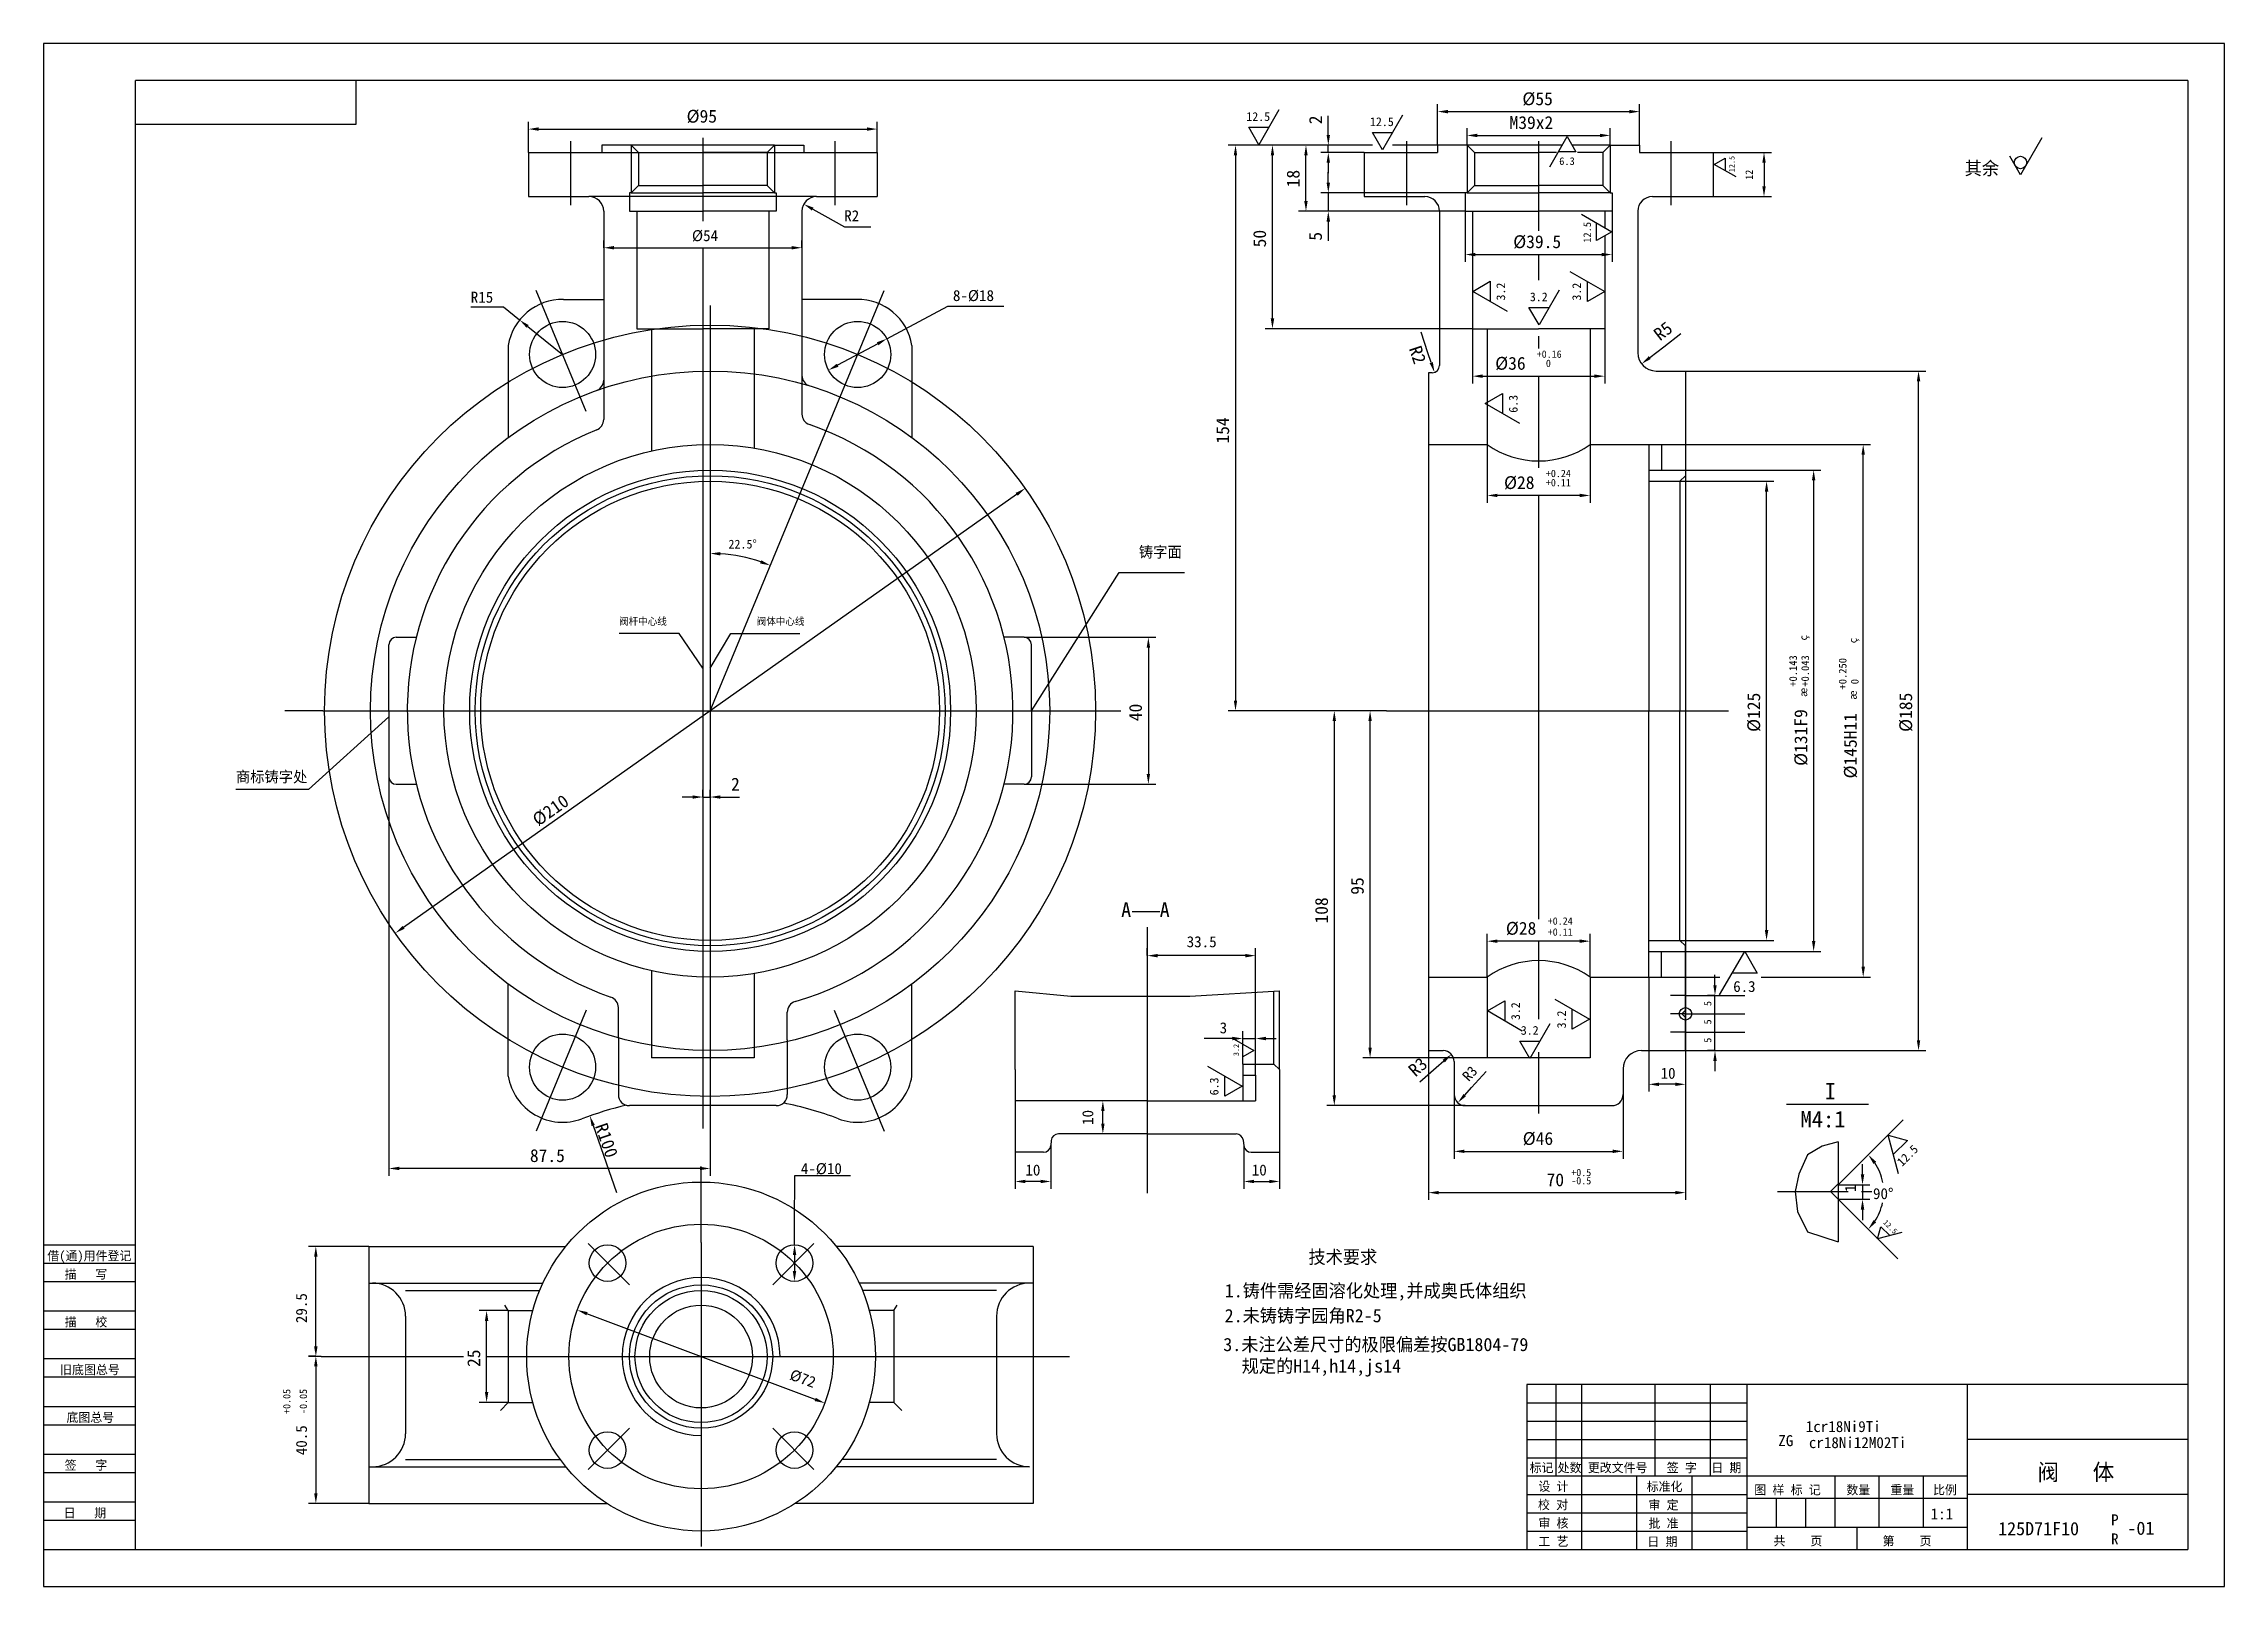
# Model space of a CAD drawing. Header units: metres. Extents: x 0 to 594, y 0 to 420.
import ezdxf

# ---------------------------------------------------------------- set-up
doc = ezdxf.new("R2010")
doc.units = ezdxf.units.M
for name, color, linetype in [('B', 3, 'Continuous'), ('C', 6, 'Continuous'), ('D', 1, 'Continuous'), ('FL', 5, 'Continuous'), ('HA', 5, 'Continuous'), ('T', 7, 'Continuous'), ('TL', 4, 'Continuous')]:
    doc.layers.add(name, color=color, linetype=linetype)

# ---------------------------------------------------------------- blocks, each defined once
blk = doc.blocks.new('TUKUN2')
at = {"layer": 'FL'}
for p, q in [((594, 420), (0, 420)), ((0, 420), (0, 0)), ((594, 0), (594, 420)), ((0, 83), (25, 83)), ((0, 75), (25, 75)), ((0, 70), (25, 70)), ((0, 62), (25, 62)), ((0, 57), (25, 57)), ((412, 30), (412, 55)), ((419, 10), (419, 55)), ((439, 30), (439, 55)), ((454, 30), (454, 55)), ((0, 49), (25, 49)), ((404, 50), (464, 50)), ((0, 44), (25, 44)), ((404, 45), (464, 45)), ((0, 36), (25, 36)), ((404, 40), (464, 40)), ((0, 31), (25, 31)), ((404, 35), (464, 35)), ((449, 10), (449, 30)), ((404, 25), (464, 25)), ((0, 23), (25, 23)), ((0, 18), (25, 18)), ((404, 20), (464, 20)), ((404, 15), (464, 15)), ((0, 0), (594, 0))]:
    blk.add_line(p, q, dxfattribs=at)
at = {"layer": 'TL'}
for p, q in [((584, 410), (25, 410)), ((25, 10), (25, 410)), ((85, 410), (85, 398)), ((584, 410), (584, 10)), ((85, 398), (25, 398)), ((0, 93), (25, 93)), ((0, 88), (25, 88)), ((584, 55), (404, 55)), ((404, 55), (404, 10)), ((464, 10), (464, 55)), ((524, 10), (524, 55)), ((584, 40), (524, 40)), ((524, 30), (404, 30)), ((434, 10), (434, 30)), ((488, 16), (488, 30)), ((500, 16), (500, 30)), ((512, 16), (512, 30)), ((464, 24), (524, 24)), ((472, 16), (472, 24)), ((480, 16), (480, 24)), ((584, 25), (524, 25)), ((524, 16), (464, 16)), ((494, 10), (494, 16)), ((0, 10), (584, 10))]:
    blk.add_line(p, q, dxfattribs=at)
at = {"layer": 'T'}
for s, p in [('借(通)用件登记', (1, 88.76)), ('描   写', (5.74, 83.76)), ('描   校', (5.74, 70.76)), ('旧底图总号', (4.49, 57.76)), ('底图总号', (6.22, 44.76)), ('签   字', (5.74, 31.76)), ('标记', (404.75, 31.07)), ('处数', (412.38, 31.07)), ('更改文件号', (420.61, 31.07)), ('签 字', (442.1, 31.07)), ('日 期', (454.23, 31.07)), ('校 对', (407.05, 20.99)), ('设 计', (407.14, 25.99)), ('标准化', (436.65, 25.93)), ('审 定', (437.13, 20.93)), ('图 样 标 记', (465.95, 25.04)), ('数量', (491.03, 25.04)), ('重量', (503.03, 25.04)), ('比例', (514.64, 25.04)), ('日   期', (5.45, 18.76)), ('审 核', (407.14, 15.99)), ('批 准', (437.13, 15.93)), ('工 艺', (407.14, 10.99)), ('日 期', (436.84, 10.93)), ('共    页', (471.18, 11.13)), ('第    页', (500.9, 11.13))]:
    blk.add_text(s, height=2.5, dxfattribs=at).set_placement(p)

msp = doc.modelspace()

# ---------------------------------------------------------------- linework, layer by layer
at = {"layer": 'B'}
for p, q in [((162.05, 390.37), (160.05, 392.37)), ((197.05, 390.37), (199.05, 392.37)), ((162.05, 390.37), (179.55, 390.37)), ((162.05, 390.37), (162.05, 381.37)), ((197.05, 390.37), (179.55, 390.37)), ((197.05, 390.37), (197.05, 381.37)), ((162.05, 381.37), (160.05, 379.37)), ((162.05, 381.37), (179.55, 381.37)), ((197.05, 381.37), (179.55, 381.37)), ((197.05, 381.37), (199.05, 379.37)), ((160.05, 379.37), (159.55, 379.37)), ((159.55, 379.37), (159.55, 374.37)), ((159.55, 374.37), (179.55, 374.37)), ((160.05, 379.37), (179.55, 379.37)), ((161.55, 374.37), (161.55, 342.37)), ((199.05, 379.37), (179.55, 379.37)), ((199.55, 374.37), (179.55, 374.37)), ((197.55, 374.37), (197.55, 342.37)), ((199.05, 379.37), (199.55, 379.37)), ((199.55, 379.37), (199.55, 374.37)), ((161.55, 342.37), (179.55, 342.37)), ((165.55, 342.37), (165.55, 319.3)), ((165.55, 342.37), (165.55, 309.08)), ((197.55, 342.37), (179.55, 342.37)), ((193.55, 342.37), (193.55, 309.87)), ((152.55, 328.35), (152.55, 317.66)), ((206.55, 329.67), (206.55, 319.16)), ((94.05, 238.37), (94.05, 256.37)), ((96.05, 258.37), (101.51, 258.37)), ((267.05, 258.37), (261.58, 258.37)), ((269.05, 238.37), (269.05, 256.37)), ((94.05, 238.37), (94.05, 220.37)), ((269.05, 238.37), (269.05, 220.37)), ((96.05, 218.37), (101.51, 218.37)), ((267.05, 218.37), (261.58, 218.37)), ((165.55, 167.66), (165.55, 143.87)), ((193.55, 166.87), (193.55, 143.87)), ((156.55, 149.31), (156.55, 157.59)), ((202.55, 148.78), (202.55, 156.31)), ((193.55, 143.87), (165.55, 143.87))]:
    msp.add_line(p, q, dxfattribs=at)
for radius in [72.5, 65.5]:
    msp.add_circle((181.55, 238.37), radius, dxfattribs=at)
for centre, radius, start, end in [((181.55, 238.37), 82.5, 111.98, 250.88), ((149.55, 317.66), 3, 291.98, 0), ((181.55, 238.37), 82.5, 286.3, 70.88), ((209.55, 319.16), 3, 180, 250.88), ((96.05, 256.37), 2, 90, 180), ((267.05, 256.37), 2, 0, 90), ((96.05, 220.37), 2, 180, 270), ((267.05, 220.37), 2, 270, 0), ((153.55, 157.59), 3, 0, 70.88), ((205.55, 156.31), 3, 106.3, 180)]:
    msp.add_arc(centre, radius, start, end, dxfattribs=at)
at = {"layer": 'C'}
for p, q in [((143.55, 393.49), (143.55, 376.02)), ((179.55, 394.4), (179.55, 371.64)), ((215.55, 393.49), (215.55, 376.02)), ((371.21, 393.49), (371.21, 376.02)), ((407.21, 393.49), (407.21, 369.06)), ((443.21, 393.49), (443.21, 376.02)), ((179.55, 364.43), (179.55, 124.61)), ((407.21, 362.58), (407.21, 355.58)), ((147.8, 319.84), (134.14, 352.82)), ((181.55, 238.37), (228.95, 352.82)), ((181.55, 348.72), (181.55, 134.96)), ((407.21, 340.38), (407.21, 336.96)), ((407.21, 329.47), (407.21, 304.49)), ((407.21, 297), (407.21, 181.64)), ((76.06, 238.37), (65.71, 238.37)), ((76.06, 238.37), (293.38, 238.37)), ((365.82, 238.37), (458.95, 238.37)), ((300.62, 179.42), (300.62, 107.03)), ((407.21, 175.65), (407.21, 154.4)), ((447.21, 160.87), (443.09, 160.87)), ((147.8, 156.9), (134.14, 123.92)), ((215.29, 156.9), (228.95, 123.92)), ((447.21, 155.87), (443.09, 155.87)), ((447.21, 150.87), (443.09, 150.87)), ((407.21, 145.41), (407.21, 128.78)), ((181.55, 134.96), (181.55, 130.57)), ((179.08, 103.93), (179.08, 114.27)), ((472.26, 107.5), (491.48, 107.5)), ((495.13, 107.5), (497.98, 107.5)), ((179.08, 93.59), (179.08, 103.93)), ((159.56, 82.08), (148.32, 93.32)), ((179.08, 93.59), (179.08, 10.86)), ((198.59, 82.08), (209.83, 93.32)), ((75.59, 62.57), (114.41, 62.57)), ((120.66, 62.57), (261.86, 62.57)), ((261.86, 62.57), (279.46, 62.57)), ((159.56, 43.05), (148.32, 31.81)), ((198.59, 43.05), (209.83, 31.81))]:
    msp.add_line(p, q, dxfattribs=at)
for centre, radius in [((181.55, 238.37), 105), ((179.08, 62.57), 36)]:
    msp.add_circle(centre, radius, dxfattribs=at)
at = {"layer": 'D'}
for p, q in [((132.05, 390.37), (132.05, 398.74)), ((227.05, 390.37), (227.05, 398.74)), ((336.47, 401.96), (331, 392.49)), ((349.93, 397.97), (349.93, 400.39)), ((370.14, 400.56), (364.68, 391.09)), ((379.71, 392.37), (379.71, 403.49)), ((382.51, 401.49), (431.91, 401.49)), ((434.71, 392.37), (434.71, 403.49)), ((134.85, 396.74), (224.25, 396.74)), ((160.05, 392.37), (160.05, 379.37)), ((199.05, 392.37), (199.05, 379.37)), ((361.93, 392.37), (322.65, 392.37)), ((328.27, 397.22), (333.73, 397.22)), ((331, 392.49), (328.27, 397.22)), ((337.76, 392.37), (332.71, 392.37)), ((343.84, 392.37), (341.84, 392.37)), ((349.93, 392.37), (347.93, 392.37)), ((349.93, 395.17), (349.93, 397.97)), ((349.93, 390.37), (349.93, 392.37)), ((361.95, 395.82), (367.41, 395.82)), ((364.68, 391.09), (361.95, 395.82)), ((379.71, 392.37), (367.43, 392.37)), ((387.71, 392.37), (387.71, 397.01)), ((387.71, 392.37), (387.71, 379.37)), ((390.51, 395.01), (423.91, 395.01)), ((410.22, 386.42), (415, 394.7)), ((415, 394.7), (417.39, 390.56)), ((426.71, 392.37), (426.71, 397.01)), ((426.71, 392.37), (426.71, 379.37)), ((544.32, 394.4), (538.47, 384.26)), ((324.65, 389.57), (324.65, 241.17)), ((334.71, 345.17), (334.71, 389.57)), ((343.84, 377.17), (343.84, 389.57)), ((359.71, 390.37), (347.93, 390.37)), ((349.93, 387.57), (349.93, 384.77)), ((417.39, 390.56), (412.61, 390.56)), ((454.71, 390.37), (470.6, 390.37)), ((455.06, 387.11), (458.02, 388.82)), ((460.98, 383.7), (455.06, 387.11)), ((458.02, 388.82), (458.02, 385.4)), ((468.6, 387.57), (468.6, 381.17)), ((538.47, 384.26), (535.54, 389.33)), ((349.93, 382.17), (349.93, 384.97)), ((209.5, 374.95), (212.79, 373.12)), ((387.21, 374.37), (341.84, 374.37)), ((387.21, 379.37), (347.93, 379.37)), ((349.93, 374.37), (347.93, 374.37)), ((349.93, 379.37), (349.93, 374.37)), ((387.71, 379.37), (387.21, 379.37)), ((387.21, 374.37), (387.21, 360.58)), ((426.71, 379.37), (427.21, 379.37)), ((427.21, 374.37), (427.21, 360.58)), ((454.71, 378.37), (470.6, 378.37)), ((212.79, 373.12), (218.12, 370.16)), ((218.12, 370.16), (225.28, 370.16)), ((349.93, 371.57), (349.93, 368.77)), ((349.93, 368.77), (349.93, 366.35)), ((418.85, 373.55), (427.13, 368.77)), ((422.99, 366.38), (422.99, 371.16)), ((427.13, 368.77), (422.99, 366.38)), ((152.55, 364.43), (152.55, 366.43)), ((155.35, 364.43), (203.75, 364.43)), ((206.55, 364.43), (206.55, 366.43)), ((390.01, 362.58), (424.41, 362.58)), ((415.75, 358), (425.21, 352.54)), ((389.25, 352.56), (393.98, 355.3)), ((398.72, 347.1), (389.25, 352.56)), ((393.98, 355.3), (393.98, 349.83)), ((412.78, 352.88), (407.32, 343.42)), ((420.48, 349.81), (420.48, 355.27)), ((425.21, 352.54), (420.48, 349.81)), ((125.29, 348.26), (116.34, 348.26)), ((129.66, 344.76), (125.29, 348.26)), ((234.59, 342.29), (246.27, 348.56)), ((246.27, 348.56), (255.25, 348.56)), ((255.25, 348.56), (261.56, 348.56)), ((404.59, 348.15), (410.05, 348.15)), ((407.32, 343.42), (404.59, 348.15)), ((131.85, 343.01), (141.36, 335.38)), ((229.65, 339.64), (234.59, 342.29)), ((389.21, 342.37), (332.71, 342.37)), ((377.07, 335.82), (375.2, 341.44)), ((389.21, 342.37), (389.21, 327.47)), ((425.21, 342.37), (425.21, 327.47)), ((441.28, 337.48), (445.96, 341.11)), ((227.19, 338.31), (216.27, 332.44)), ((377.96, 333.17), (377.07, 335.82)), ((437.47, 334.52), (441.28, 337.48)), ((392.01, 329.47), (422.41, 329.47)), ((447.21, 330.87), (512.7, 330.87)), ((510.7, 148.67), (510.7, 328.07)), ((392.65, 322.01), (397.39, 324.74)), ((402.12, 316.54), (392.65, 322.01)), ((397.39, 324.74), (397.39, 319.27)), ((393.21, 310.87), (393.21, 295)), ((421.21, 310.87), (421.21, 295)), ((440.71, 310.87), (497.62, 310.87)), ((440.71, 303.87), (484.12, 303.87)), ((495.62, 168.67), (495.62, 308.07)), ((98.05, 179.43), (265.04, 297.31)), ((418.41, 297), (396.01, 297)), ((445.71, 300.87), (471.3, 300.87)), ((469.3, 178.67), (469.3, 298.07)), ((482.12, 301.07), (482.12, 175.67)), ((269.05, 238.37), (292.93, 275.98)), ((292.93, 275.98), (310.76, 275.98)), ((173.15, 259.39), (156.75, 259.39)), ((179.55, 250.02), (173.15, 259.39)), ((181.55, 250.02), (187.22, 259.39)), ((187.22, 259.39), (205.97, 259.39)), ((267.05, 258.37), (302.91, 258.37)), ((300.91, 255.57), (300.91, 221.17)), ((349.56, 238.37), (322.65, 238.37)), ((94, 236.74), (72.19, 216.92)), ((94.05, 220.37), (94.05, 111.77)), ((72.19, 216.92), (52.36, 216.92)), ((176.75, 214.89), (173.95, 214.89)), ((179.55, 214.89), (179.55, 216.89)), ((179.55, 214.89), (181.55, 214.89)), ((181.55, 214.89), (181.55, 216.89)), ((184.35, 214.89), (187.15, 214.89)), ((187.15, 214.89), (189.57, 214.89)), ((267.05, 218.37), (302.91, 218.37)), ((296.5, 183.7), (304, 183.7)), ((300.62, 171.71), (300.62, 173.71)), ((330.12, 151.15), (330.12, 173.71)), ((393.21, 165.87), (393.21, 177.65)), ((418.41, 175.65), (396.01, 175.65)), ((421.21, 165.87), (421.21, 177.65)), ((440.71, 172.87), (474.68, 172.87)), ((445.71, 175.87), (471.3, 175.87)), ((456.51, 161.04), (463.34, 172.87)), ((463.34, 172.87), (466.75, 166.96)), ((474.68, 172.87), (484.12, 172.87)), ((327.32, 171.71), (303.42, 171.71)), ((466.75, 166.96), (459.92, 166.96)), ((437.21, 165.87), (437.21, 134.68)), ((440.71, 165.87), (456.59, 165.87)), ((447.21, 160.87), (463.34, 160.87)), ((467.84, 165.87), (497.62, 165.87)), ((393.29, 156.65), (398.02, 159.38)), ((402.75, 151.19), (393.29, 156.65)), ((398.02, 159.38), (398.02, 153.92)), ((411.62, 159.87), (421.09, 154.4)), ((416.36, 151.67), (416.36, 157.13)), ((447.21, 155.87), (463.34, 155.87)), ((321.02, 149.15), (316.1, 149.15)), ((323.82, 149.15), (321.02, 149.15)), ((323.69, 149.32), (329.6, 145.9)), ((326.62, 142.19), (326.62, 151.15)), ((326.62, 149.15), (330.12, 149.15)), ((330.12, 139.19), (330.12, 151.15)), ((332.92, 149.15), (335.72, 149.15)), ((410.31, 153.19), (404.85, 143.73)), ((421.09, 154.4), (416.36, 151.67)), ((447.21, 150.87), (463.34, 150.87)), ((326.64, 144.2), (326.64, 147.61)), ((329.6, 145.9), (326.64, 144.2)), ((377.21, 145.87), (377.21, 105.19)), ((381.36, 143), (379.26, 141.15)), ((404.85, 143.73), (402.12, 148.46)), ((402.12, 148.46), (407.58, 148.46)), ((447.21, 145.87), (512.7, 145.87)), ((447.21, 145.87), (447.21, 134.68)), ((447.21, 145.87), (447.21, 105.19)), ((317, 141.64), (326.46, 136.18)), ((321.73, 133.44), (321.73, 138.91)), ((379.26, 141.15), (374.82, 137.24)), ((388.95, 135.8), (392.92, 140.2)), ((444.41, 136.68), (440.01, 136.68)), ((288.52, 132.19), (286.52, 132.19)), ((326.46, 136.18), (321.73, 133.44)), ((384.21, 133.87), (384.21, 116.43)), ((387.08, 133.72), (388.95, 135.8)), ((430.21, 133.87), (430.21, 116.43)), ((474.71, 131.28), (497.08, 131.28)), ((149.69, 125.44), (156.02, 107.2)), ((181.55, 130.57), (181.55, 111.77)), ((288.52, 126), (288.52, 129.39)), ((499.43, 119.91), (506.5, 126.98)), ((274.34, 120.01), (274.34, 108.23)), ((288.52, 123.2), (286.52, 123.2)), ((326.9, 120.01), (326.9, 108.23)), ((488.82, 109.3), (499.43, 119.91)), ((502.38, 122.83), (507.66, 121.41)), ((505.21, 112.27), (502.38, 122.83)), ((507.66, 121.41), (503.8, 117.55)), ((178.75, 113.77), (96.85, 113.77)), ((264.62, 118.19), (264.62, 108.23)), ((336.62, 118.19), (336.62, 108.23)), ((387.01, 118.43), (427.41, 118.43)), ((495.44, 112.14), (495.44, 114.94)), ((204.57, 98.62), (204.62, 111.88)), ((204.62, 111.88), (213.88, 111.88)), ((213.88, 111.88), (219.81, 111.88)), ((271.54, 110.23), (267.42, 110.23)), ((329.7, 110.23), (333.82, 110.23)), ((380.01, 107.19), (444.41, 107.19)), ((488.87, 109.34), (497.44, 109.34)), ((495.44, 109.34), (495.44, 105.38)), ((488.82, 105.42), (499.43, 94.81)), ((488.84, 105.38), (497.44, 105.38)), ((495.44, 102.58), (495.44, 99.78)), ((204.55, 93.02), (204.57, 98.62)), ((495.44, 99.78), (495.44, 99.69)), ((499.55, 94.6), (500.44, 97.9)), ((506.15, 96.37), (499.55, 94.6)), ((500.44, 97.9), (502.85, 95.48)), ((88.58, 92.57), (72.15, 92.57)), ((74.15, 65.37), (74.15, 89.77)), ((204.54, 90.22), (204.52, 85.82)), ((499.43, 94.81), (505.08, 89.15)), ((126.56, 75.07), (118.66, 75.07)), ((120.66, 52.87), (120.66, 72.27)), ((210.16, 50.89), (148, 74.24)), ((74.17, 62.68), (72.15, 62.68)), ((75.59, 62.57), (72.15, 62.57)), ((74.15, 59.88), (74.15, 25.37)), ((126.56, 50.07), (118.66, 50.07)), ((88.58, 22.57), (72.15, 22.57))]:
    msp.add_line(p, q, dxfattribs=at)
msp.add_circle((538.47, 387.64), 1.69, dxfattribs=at)
for centre, radius, start, end in [((181.55, 238.37), 42.83, 71.25, 86.25), ((486.88, 107.36), 14.32, 10.52, 33.78), ((486.88, 107.36), 14.32, 326.22, 348.25), ((179.08, 62.57), 21.5, 0, 270)]:
    msp.add_arc(centre, radius, start, end, dxfattribs=at)
for points in [[(382.51, 401.96), (382.51, 401.02), (379.71, 401.49)], [(431.91, 401.96), (431.91, 401.02), (434.71, 401.49)], [(134.85, 397.21), (134.85, 396.28), (132.05, 396.74)], [(224.25, 397.21), (224.25, 396.28), (227.05, 396.74)], [(324.18, 389.57), (325.11, 389.57), (324.65, 392.37)], [(334.25, 389.57), (335.18, 389.57), (334.71, 392.37)], [(343.37, 389.57), (344.31, 389.57), (343.84, 392.37)], [(349.46, 395.17), (350.39, 395.17), (349.93, 392.37)], [(390.51, 395.47), (390.51, 394.54), (387.71, 395.01)], [(423.91, 395.47), (423.91, 394.54), (426.71, 395.01)], [(349.46, 387.57), (350.39, 387.57), (349.93, 390.37)], [(468.14, 387.57), (469.07, 387.57), (468.6, 390.37)], [(349.46, 382.17), (350.39, 382.17), (349.93, 379.37)], [(468.14, 381.17), (469.07, 381.17), (468.6, 378.37)], [(209.27, 374.55), (209.72, 375.36), (207.05, 376.31)], [(343.37, 377.17), (344.31, 377.17), (343.84, 374.37)], [(349.46, 371.57), (350.39, 371.57), (349.93, 374.37)], [(155.35, 364.9), (155.35, 363.97), (152.55, 364.43)], [(203.75, 364.9), (203.75, 363.97), (206.55, 364.43)], [(390.01, 363.04), (390.01, 362.11), (387.21, 362.58)], [(424.41, 363.04), (424.41, 362.11), (427.21, 362.58)], [(131.55, 342.65), (132.14, 343.37), (129.66, 344.76)], [(334.25, 345.17), (335.18, 345.17), (334.71, 342.37)], [(227.41, 337.9), (226.97, 338.72), (229.65, 339.64)], [(216.49, 332.03), (216.04, 332.85), (213.8, 331.12)], [(377.52, 333.02), (378.4, 333.31), (378.84, 330.51)], [(437.76, 334.15), (437.19, 334.89), (435.26, 332.81)], [(392.01, 329.94), (392.01, 329), (389.21, 329.47)], [(422.41, 329.94), (422.41, 329), (425.21, 329.47)], [(510.23, 328.07), (511.16, 328.07), (510.7, 330.87)], [(495.16, 308.07), (496.09, 308.07), (495.62, 310.87)], [(481.66, 301.07), (482.59, 301.07), (482.12, 303.87)], [(265.31, 296.93), (264.77, 297.69), (267.32, 298.93)], [(396.01, 297.46), (396.01, 296.53), (393.21, 297)], [(418.41, 297.46), (418.41, 296.53), (421.21, 297)], [(468.83, 298.07), (469.77, 298.07), (469.3, 300.87)], [(184.33, 280.64), (184.36, 281.58), (181.55, 281.2)], [(195.48, 279.36), (195.15, 278.49), (197.94, 277.94)], [(300.45, 255.57), (301.38, 255.57), (300.91, 258.37)], [(324.18, 241.17), (325.11, 241.17), (324.65, 238.37)], [(300.45, 221.17), (301.38, 221.17), (300.91, 218.37)], [(176.75, 215.35), (176.75, 214.42), (179.55, 214.89)], [(184.35, 215.35), (184.35, 214.42), (181.55, 214.89)], [(98.32, 179.05), (97.79, 179.81), (95.77, 177.81)], [(468.83, 178.67), (469.77, 178.67), (469.3, 175.87)], [(396.01, 176.11), (396.01, 175.18), (393.21, 175.65)], [(418.41, 176.11), (418.41, 175.18), (421.21, 175.65)], [(481.66, 175.67), (482.59, 175.67), (482.12, 172.87)], [(303.42, 172.17), (303.42, 171.24), (300.62, 171.71)], [(327.32, 172.17), (327.32, 171.24), (330.12, 171.71)], [(495.16, 168.67), (496.09, 168.67), (495.62, 165.87)], [(323.82, 149.61), (323.82, 148.68), (326.62, 149.15)], [(332.92, 149.61), (332.92, 148.68), (330.12, 149.15)], [(510.23, 148.67), (511.16, 148.67), (510.7, 145.87)], [(381.67, 142.65), (381.05, 143.35), (383.46, 144.85)], [(440.01, 137.15), (440.01, 136.21), (437.21, 136.68)], [(444.41, 137.15), (444.41, 136.21), (447.21, 136.68)], [(288.05, 129.39), (288.98, 129.39), (288.52, 132.19)], [(387.42, 133.41), (386.73, 134.03), (385.2, 131.64)], [(149.25, 125.29), (150.14, 125.6), (148.78, 128.09)], [(288.05, 126), (288.98, 126), (288.52, 123.2)], [(387.01, 118.9), (387.01, 117.97), (384.21, 118.43)], [(427.41, 118.9), (427.41, 117.97), (430.21, 118.43)], [(96.85, 114.24), (96.85, 113.31), (94.05, 113.77)], [(178.75, 114.24), (178.75, 113.31), (181.55, 113.77)], [(498.42, 115.02), (499.14, 115.62), (497.01, 117.48)], [(267.42, 110.7), (267.42, 109.77), (264.62, 110.23)], [(271.54, 110.7), (271.54, 109.77), (274.34, 110.23)], [(329.7, 110.7), (329.7, 109.77), (326.9, 110.23)], [(333.82, 110.7), (333.82, 109.77), (336.62, 110.23)], [(380.01, 107.66), (380.01, 106.72), (377.21, 107.19)], [(444.41, 107.66), (444.41, 106.72), (447.21, 107.19)], [(494.97, 112.14), (495.91, 112.14), (495.44, 109.34)], [(494.97, 102.58), (495.91, 102.58), (495.44, 105.38)], [(499.14, 99.1), (498.42, 99.69), (497.01, 97.23)], [(73.68, 89.77), (74.62, 89.77), (74.15, 92.57)], [(205.01, 90.22), (204.07, 90.22), (204.55, 93.02)], [(204.99, 85.82), (204.06, 85.82), (204.51, 83.02)], [(120.2, 72.27), (121.13, 72.27), (120.66, 75.07)], [(147.83, 73.8), (148.16, 74.68), (145.38, 75.22)], [(73.68, 65.37), (74.62, 65.37), (74.15, 62.57)], [(73.68, 59.88), (74.62, 59.88), (74.15, 62.68)], [(120.2, 52.87), (121.13, 52.87), (120.66, 50.07)], [(209.99, 50.45), (210.32, 51.33), (212.78, 49.91)], [(73.68, 25.37), (74.62, 25.37), (74.15, 22.57)]]:
    msp.add_solid(points, dxfattribs=at)
at = {"layer": 'HA'}
for p, q in [((359.31, 238.37), (349.56, 238.37)), ((365.82, 238.37), (359.31, 238.37)), ((351.56, 235.57), (351.56, 133.67)), ((361.31, 146.67), (361.31, 235.57)), ((455.25, 163.67), (455.25, 166.47)), ((264.62, 162.16), (279.79, 160.71)), ((279.79, 160.71), (294.39, 160.71)), ((294.39, 160.71), (312.24, 160.71)), ((312.24, 160.71), (336.62, 162.16)), ((455.25, 160.87), (453.25, 160.87)), ((455.25, 145.87), (455.25, 160.87)), ((393.21, 143.87), (359.31, 143.87)), ((455.25, 145.87), (453.25, 145.87)), ((455.25, 143.07), (455.25, 140.27)), ((387.21, 130.87), (349.56, 130.87)), ((484.47, 119.84), (480.49, 117.48)), ((488.84, 121), (484.47, 119.84)), ((480.49, 117.48), (478.08, 112.2)), ((478.08, 112.2), (477.09, 107.49)), ((477.09, 107.49), (477.69, 102.02)), ((477.69, 102.02), (480.49, 96.53)), ((480.49, 96.53), (488.84, 93.79))]:
    msp.add_line(p, q, dxfattribs=at)
msp.add_circle((447.21, 155.87), 1.69, dxfattribs=at)
for points in [[(351.09, 235.57), (352.02, 235.57), (351.56, 238.37)], [(360.84, 235.57), (361.77, 235.57), (361.31, 238.37)], [(454.79, 163.67), (455.72, 163.67), (455.25, 160.87)], [(360.84, 146.67), (361.77, 146.67), (361.31, 143.87)], [(454.79, 143.07), (455.72, 143.07), (455.25, 145.87)], [(351.09, 133.67), (352.02, 133.67), (351.56, 130.87)]]:
    msp.add_solid(points, dxfattribs=at)
at = {"layer": 'TL'}
for p, q in [((160.05, 392.37), (152.05, 392.37)), ((152.05, 392.37), (152.05, 390.37)), ((179.55, 392.37), (160.05, 392.37)), ((199.05, 392.37), (179.55, 392.37)), ((199.05, 392.37), (207.05, 392.37)), ((207.05, 392.37), (207.05, 390.37)), ((379.71, 392.37), (379.71, 390.37)), ((387.71, 392.37), (379.71, 392.37)), ((407.21, 392.37), (387.71, 392.37)), ((389.71, 390.37), (387.71, 392.37)), ((413.65, 392.37), (407.21, 392.37)), ((426.71, 392.37), (416.34, 392.37)), ((424.71, 390.37), (426.71, 392.37)), ((426.71, 392.37), (434.71, 392.37)), ((434.71, 392.37), (434.71, 390.37)), ((132.05, 390.37), (152.05, 390.37)), ((132.05, 390.37), (132.05, 378.37)), ((152.05, 390.37), (207.05, 390.37)), ((207.05, 390.37), (227.05, 390.37)), ((227.05, 390.37), (227.05, 378.37)), ((359.71, 390.37), (379.71, 390.37)), ((359.71, 390.37), (359.71, 378.37)), ((389.71, 390.37), (407.21, 390.37)), ((389.71, 390.37), (389.71, 381.37)), ((412.11, 390.37), (407.21, 390.37)), ((424.71, 390.37), (417.76, 390.37)), ((424.71, 390.37), (424.71, 381.37)), ((434.71, 390.37), (454.71, 390.37)), ((454.71, 390.37), (454.71, 378.37)), ((389.71, 381.37), (387.71, 379.37)), ((389.71, 381.37), (407.21, 381.37)), ((424.71, 381.37), (407.21, 381.37)), ((424.71, 381.37), (426.71, 379.37)), ((132.05, 378.37), (148.55, 378.37)), ((210.55, 378.37), (148.55, 378.37)), ((152.55, 374.37), (152.55, 328.35)), ((206.55, 374.37), (206.55, 329.67)), ((210.55, 378.37), (227.05, 378.37)), ((359.71, 378.37), (376.21, 378.37)), ((380.21, 374.37), (380.21, 332.41)), ((387.21, 379.37), (387.21, 374.37)), ((387.21, 374.37), (389.21, 374.37)), ((387.71, 379.37), (407.21, 379.37)), ((389.21, 374.37), (407.21, 374.37)), ((389.21, 374.37), (389.21, 342.37)), ((426.71, 379.37), (407.21, 379.37)), ((425.21, 374.37), (407.21, 374.37)), ((425.21, 374.37), (425.21, 369.88)), ((427.21, 374.37), (425.21, 374.37)), ((427.21, 379.37), (427.21, 374.37)), ((434.21, 374.37), (434.21, 335.87)), ((438.21, 378.37), (454.71, 378.37)), ((425.21, 367.66), (425.21, 342.37)), ((141.59, 350.38), (152.55, 350.38)), ((221.5, 350.38), (206.55, 350.38)), ((389.21, 342.37), (393.21, 342.37)), ((393.21, 342.37), (393.21, 310.87)), ((393.21, 342.37), (393.21, 310.87)), ((393.21, 342.37), (407.21, 342.37)), ((421.21, 342.37), (407.21, 342.37)), ((421.21, 342.37), (421.21, 310.87)), ((425.21, 342.37), (421.21, 342.37)), ((126.56, 337.82), (126.56, 312.76)), ((236.53, 337.82), (236.53, 312.76)), ((377.21, 330.41), (377.21, 310.87)), ((378.21, 330.41), (377.21, 330.41)), ((439.21, 330.87), (447.21, 330.87)), ((447.21, 330.87), (447.21, 302.37)), ((377.21, 310.87), (377.21, 165.87)), ((377.21, 310.87), (393.21, 310.87)), ((421.21, 310.87), (440.71, 310.87)), ((437.21, 310.87), (437.21, 303.87)), ((440.71, 310.87), (440.71, 303.87)), ((437.21, 303.87), (437.21, 238.37)), ((437.21, 303.87), (440.71, 303.87)), ((437.21, 300.87), (445.71, 300.87)), ((445.71, 300.87), (447.21, 302.37)), ((445.71, 300.87), (445.71, 238.37)), ((447.21, 302.37), (447.21, 238.37)), ((437.21, 175.87), (437.21, 238.37)), ((445.71, 175.87), (445.71, 238.37)), ((447.21, 238.37), (447.21, 174.37)), ((437.21, 175.87), (445.71, 175.87)), ((437.21, 172.87), (437.21, 175.87)), ((437.21, 165.87), (437.21, 172.87)), ((437.21, 172.87), (440.71, 172.87)), ((440.71, 165.87), (440.71, 172.87)), ((445.71, 175.87), (447.21, 174.37)), ((447.21, 145.87), (447.21, 174.37)), ((447.21, 174.37), (447.21, 145.87)), ((126.56, 138.92), (126.56, 163.98)), ((236.53, 138.92), (236.53, 163.98)), ((264.62, 140.69), (264.62, 162.16)), ((335.12, 142.19), (335.12, 162.07)), ((336.62, 140.69), (336.62, 162.16)), ((377.21, 165.87), (393.21, 165.87)), ((377.21, 165.87), (377.21, 145.87)), ((393.21, 165.87), (393.21, 143.87)), ((421.21, 165.87), (421.21, 143.87)), ((421.21, 165.87), (440.71, 165.87)), ((447.21, 156.87), (446.21, 155.87)), ((447.21, 154.87), (446.21, 155.87)), ((156.55, 149.31), (156.55, 133.87)), ((202.55, 148.78), (202.55, 133.87)), ((377.21, 145.87), (381.21, 145.87)), ((384.21, 142.87), (384.21, 133.87)), ((421.21, 143.87), (393.21, 143.87)), ((435.21, 145.87), (447.21, 145.87)), ((264.62, 140.69), (264.62, 118.19)), ((326.62, 142.19), (335.12, 142.19)), ((326.62, 142.19), (326.62, 139.19)), ((326.62, 139.19), (326.62, 132.19)), ((326.62, 139.19), (330.12, 139.19)), ((330.12, 139.19), (330.12, 132.19)), ((335.12, 142.19), (336.62, 140.69)), ((336.62, 140.69), (336.62, 118.19)), ((430.21, 140.87), (430.21, 133.87)), ((199.55, 130.87), (159.55, 130.87)), ((300.62, 132.19), (264.62, 132.19)), ((300.62, 132.19), (330.12, 132.19)), ((387.21, 130.87), (427.21, 130.87)), ((274.46, 121.36), (274.34, 120.01)), ((300.62, 123.19), (276.45, 123.19)), ((300.62, 123.19), (324.79, 123.19)), ((326.78, 121.36), (326.9, 120.01)), ((488.84, 121), (488.84, 109.45)), ((272.35, 118.19), (264.62, 118.19)), ((328.89, 118.19), (336.62, 118.19)), ((488.8, 109.55), (486.75, 107.5)), ((488.8, 105.45), (486.75, 107.5)), ((488.84, 109.34), (488.84, 105.34)), ((488.84, 105.34), (488.84, 93.79)), ((88.58, 92.57), (142.25, 92.57)), ((88.58, 92.57), (88.58, 22.57)), ((269.58, 92.57), (215.9, 92.57)), ((269.58, 92.57), (269.58, 22.57)), ((88.58, 82.57), (89.58, 82.57)), ((89.58, 82.57), (135.99, 82.57)), ((98.58, 80.57), (135.12, 80.57)), ((268.58, 82.57), (222.16, 82.57)), ((259.58, 80.57), (223.03, 80.57)), ((269.58, 82.57), (268.58, 82.57)), ((98.58, 73.57), (98.58, 41.57)), ((126.56, 75.07), (125.66, 76.57)), ((126.56, 75.07), (126.56, 50.07)), ((126.56, 75.07), (133.25, 75.07)), ((231.59, 75.07), (224.9, 75.07)), ((231.59, 75.07), (232.49, 76.57)), ((231.59, 75.07), (231.59, 50.07)), ((259.58, 73.57), (259.58, 41.57)), ((126.56, 50.07), (124.41, 47.84)), ((126.56, 50.07), (133.25, 50.07)), ((231.59, 50.07), (224.9, 50.07)), ((231.59, 50.07), (233.74, 47.84)), ((88.58, 32.57), (89.58, 32.57)), ((89.58, 32.57), (142.25, 32.57)), ((98.58, 34.57), (140.71, 34.57)), ((268.58, 32.57), (215.9, 32.57)), ((259.58, 34.57), (217.45, 34.57)), ((88.58, 22.57), (153.46, 22.57)), ((269.58, 22.57), (204.69, 22.57))]:
    msp.add_line(p, q, dxfattribs=at)
for points in [[(393.21, 310.87, 0.32), (421.21, 310.87, 0.32)], [(421.21, 165.87, 0.32), (393.21, 165.87, 0.32)]]:
    msp.add_lwpolyline(points, format="xyb", dxfattribs=at)
for centre, radius in [((141.36, 335.38), 9), ((221.73, 335.38), 9), ((181.55, 238.37), 92.5), ((181.55, 238.37), 64), ((181.55, 238.37), 62.5), ((141.36, 141.36), 9), ((221.73, 141.36), 9), ((179.08, 62.57), 47.5), ((153.62, 88.02), 5), ((204.53, 88.02), 5), ((179.08, 62.57), 19.5), ((179.08, 62.57), 18), ((179.08, 62.57), 14), ((153.62, 37.11), 5), ((204.53, 37.11), 5)]:
    msp.add_circle(centre, radius, dxfattribs=at)
for centre, radius, start, end in [((148.55, 374.37), 4, 0, 90), ((210.55, 374.37), 4, 90, 180), ((376.21, 374.37), 4, 0, 90), ((438.21, 374.37), 4, 90, 180), ((141.36, 335.38), 15, 89.13, 170.64), ((221.73, 335.38), 15, 9.36, 90.87), ((439.21, 335.87), 5, 180, 270), ((149.55, 328.35), 3, 289.58, 0), ((209.55, 329.67), 3, 180, 252.95), ((378.21, 332.41), 2, 270, 0), ((381.21, 142.87), 3, 0, 90), ((435.21, 140.87), 5, 90, 180), ((141.36, 141.36), 15, 189.36, 290.45), ((221.73, 141.36), 15, 249.55, 350.64), ((181.55, 33.61), 100, 103.18, 110.45), ((159.55, 133.87), 3, 180, 270), ((199.55, 133.87), 3, 270, 0), ((181.55, 33.61), 100, 69.55, 78.49), ((387.21, 133.87), 3, 180, 270), ((427.21, 133.87), 3, 270, 0), ((272.35, 120.19), 2, 270, 355), ((276.45, 121.19), 2, 90, 175), ((324.79, 121.19), 2, 5, 90), ((328.89, 120.19), 2, 185, 270), ((89.58, 73.57), 9, 0, 90), ((268.58, 73.57), 9, 90, 180), ((89.58, 41.57), 9, 270, 0), ((268.58, 41.57), 9, 180, 270)]:
    msp.add_arc(centre, radius, start, end, dxfattribs=at)

# ---------------------------------------------------------------- block references
at = {"layer": 'D'}
msp.add_blockref('TUKUN2', (0, 0), dxfattribs=at)

# ---------------------------------------------------------------- texts
for s, height, p in [('%%c55', 3.5, (402.79, 403.24)), ('%%C95', 3.5, (175.13, 398.49)), ('12.5', 2.38, (327.6, 398.95)), ('12.5', 2.38, (361.28, 397.55)), ('M39x2', 3.5, (399.29, 396.76)), ('6.3', 2.08, (412.82, 386.97)), ('其余', 3.6, (523.26, 384.26)), ('R2', 3, (218.07, 371.64)), ('%%c54', 3, (176.6, 366.23)), ('%%c39.5', 3.5, (400.29, 364.33)), ('R15', 3, (116.34, 349.47)), ('8-%%c18', 3, (247.68, 349.92)), ('3.2', 2.38, (404.82, 349.87)), ('%%C36', 3.5, (395.38, 331.22)), ('+0.16', 2, (406.69, 334.47)), ('0', 2, (409.19, 331.97)), ('+0.24', 2, (409.19, 301.99)), ('%%c28', 3.5, (397.79, 298.75)), ('+0.11', 2, (409.19, 299.49)), ('22.5%%d', 2.4, (186.54, 282.55)), ('铸字面', 3, (298.32, 280.12)), ('阀杆中心线', 2, (156.75, 261.73)), ('阀体中心线', 2, (194.25, 261.73)), ('商标铸字处', 3, (52.36, 218.9)), ('2', 3.5, (187.24, 216.64)), ('A', 4, (293.5, 182.2)), ('A', 4, (304, 182.2)), ('%%C28', 3.5, (398.29, 177.4)), ('+0.24', 2, (409.69, 180.14)), ('+0.11', 2, (409.69, 177.15)), ('33.5', 3, (311.35, 174)), ('6.3', 2.98, (460.22, 161.83)), ('3', 3, (320.33, 150.56)), ('3.2', 2.38, (402.36, 150.18)), ('10', 3, (440.43, 138.18)), ('I', 4.5, (485.12, 132.58)), ('M4:1', 4.5, (478.55, 124.93)), ('87.5', 3.5, (132.46, 115.52)), ('%%c46', 3.5, (402.88, 120.18)), ('4-%%C10', 3, (206.25, 112.22)), ('10', 3, (267.42, 111.85)), ('10', 3, (329.08, 111.85)), ('+0.5', 2, (416.1, 111.69)), ('70', 3.5, (409.38, 108.94)), ('-0.5', 2, (416.1, 109.44)), ('90%%d', 3, (498.29, 105.42)), ('技术要求', 3.6, (344.53, 87.86)), ('1.铸件需经固溶化处理,并成奥氏体组织', 3.6, (321.71, 78.69)), ('2.未铸铸字园角R2-5', 3.6, (321.69, 71.91)), ('3.未注公差尺寸的极限偏差按GB1804-79', 3.6, (321.32, 64.05)), ('规定的H14,h14,js14', 3.6, (326.33, 58.2)), ('1cr18Ni9Ti', 3, (479.99, 42.01)), ('ZG', 3, (472.5, 38.17)), ('cr18Ni12M02Ti', 3, (480.83, 37.64)), ('阀   体', 4.5, (543.1, 28.85)), ('1:1', 3, (514.01, 18.23)), ('P', 3, (563.14, 16.6)), ('125D71F10', 3.6, (532.37, 13.91)), ('R', 3, (563.14, 11.41)), ('-01', 3.6, (567.59, 14.03))]:
    msp.add_text(s, height=height, dxfattribs=at).set_placement(p)
for s, height, rotation, p in [('2', 3.5, 90, (348.18, 398.06)), ('12.5', 1.49, 90, (460.58, 384.99)), ('18', 3.5, 90, (342.09, 380.87)), ('12', 2, 90, (465.56, 382.95)), ('50', 3.5, 90, (332.96, 364.54)), ('5', 3.5, 90, (348.18, 366.35)), ('12.5', 2.08, 90, (421.48, 365.79)), ('3.2', 2.38, 90, (398.09, 350.07)), ('3.2', 2.38, 90, (418.76, 350.05)), ('R5', 3.5, 37.81, (440.28, 338.92)), ('R2', 3.5, 288.44, (371.86, 337)), ('6.3', 2.38, 90, (401.49, 319.51)), ('154', 3.5, 90, (322.9, 311.12)), ('40', 3.5, 90, (299.16, 235.54)), ('%%C125', 3.5, 90, (467.55, 232.62)), ('%%C185', 3.5, 90, (508.95, 232.62)), ('%%c210', 3.5, 35.22, (134.71, 206.8)), ('3.2', 2.38, 90, (402.12, 154.16)), ('3.2', 2.38, 90, (414.63, 151.91)), ('3.2', 1.49, 90, (325.57, 144.35)), ('R3', 3.5, 41.38, (373.66, 138.55)), ('6.3', 2.38, 90, (320.01, 133.68)), ('R3', 2.8, 47.95, (388.21, 137.27)), ('R100', 3.5, 289.13, (150.13, 125.35)), ('10', 3, 90, (285.91, 125.62)), ('12.5', 2.38, 45, (506.23, 114.17)), ('1', 3, 90, (493.65, 107.33)), ('12.5', 1.49, 315, (500.9, 98.95)), ('29.5', 3, 90, (71.72, 71.67)), ('25', 3.5, 90, (118.91, 59.73)), ('+0.05', 2, 90, (67.22, 46.94)), ('-0.05', 2, 90, (71.72, 46.94)), ('%%c72', 3, 340, (202.96, 56.42)), ('40.5', 3, 90, (71.72, 35.7))]:
    msp.add_text(s, height=height, rotation=rotation, dxfattribs=at).set_placement(p)
at = {"layer": 'HA'}
for s, height, p in [('%%231', 2.1, (480.37, 257.52)), ('%%231', 2.1, (493.87, 256.77)), ('+0.143', 2.1, (477.57, 244.92)), ('+0.043', 2.1, (480.86, 244.92)), ('+0.250', 2.1, (491.07, 244.17)), ('%%230', 2.1, (480.37, 242.12)), ('%%230', 2.1, (493.87, 241.37)), (' 0', 2.1, (494.36, 244.17)), ('%%C131F9', 3.5, (480.37, 223.37)), ('%%C145H11', 3.5, (493.87, 219.95)), ('95', 3.5, (359.56, 188.29)), ('108', 3.5, (349.81, 180.45)), ('5', 2, (454.25, 157.99)), ('5', 2, (454.25, 152.99)), ('5', 2, (454.25, 148))]:
    msp.add_text(s, height=height, rotation=90, dxfattribs=at).set_placement(p)

doc.saveas('drawing.dxf')
